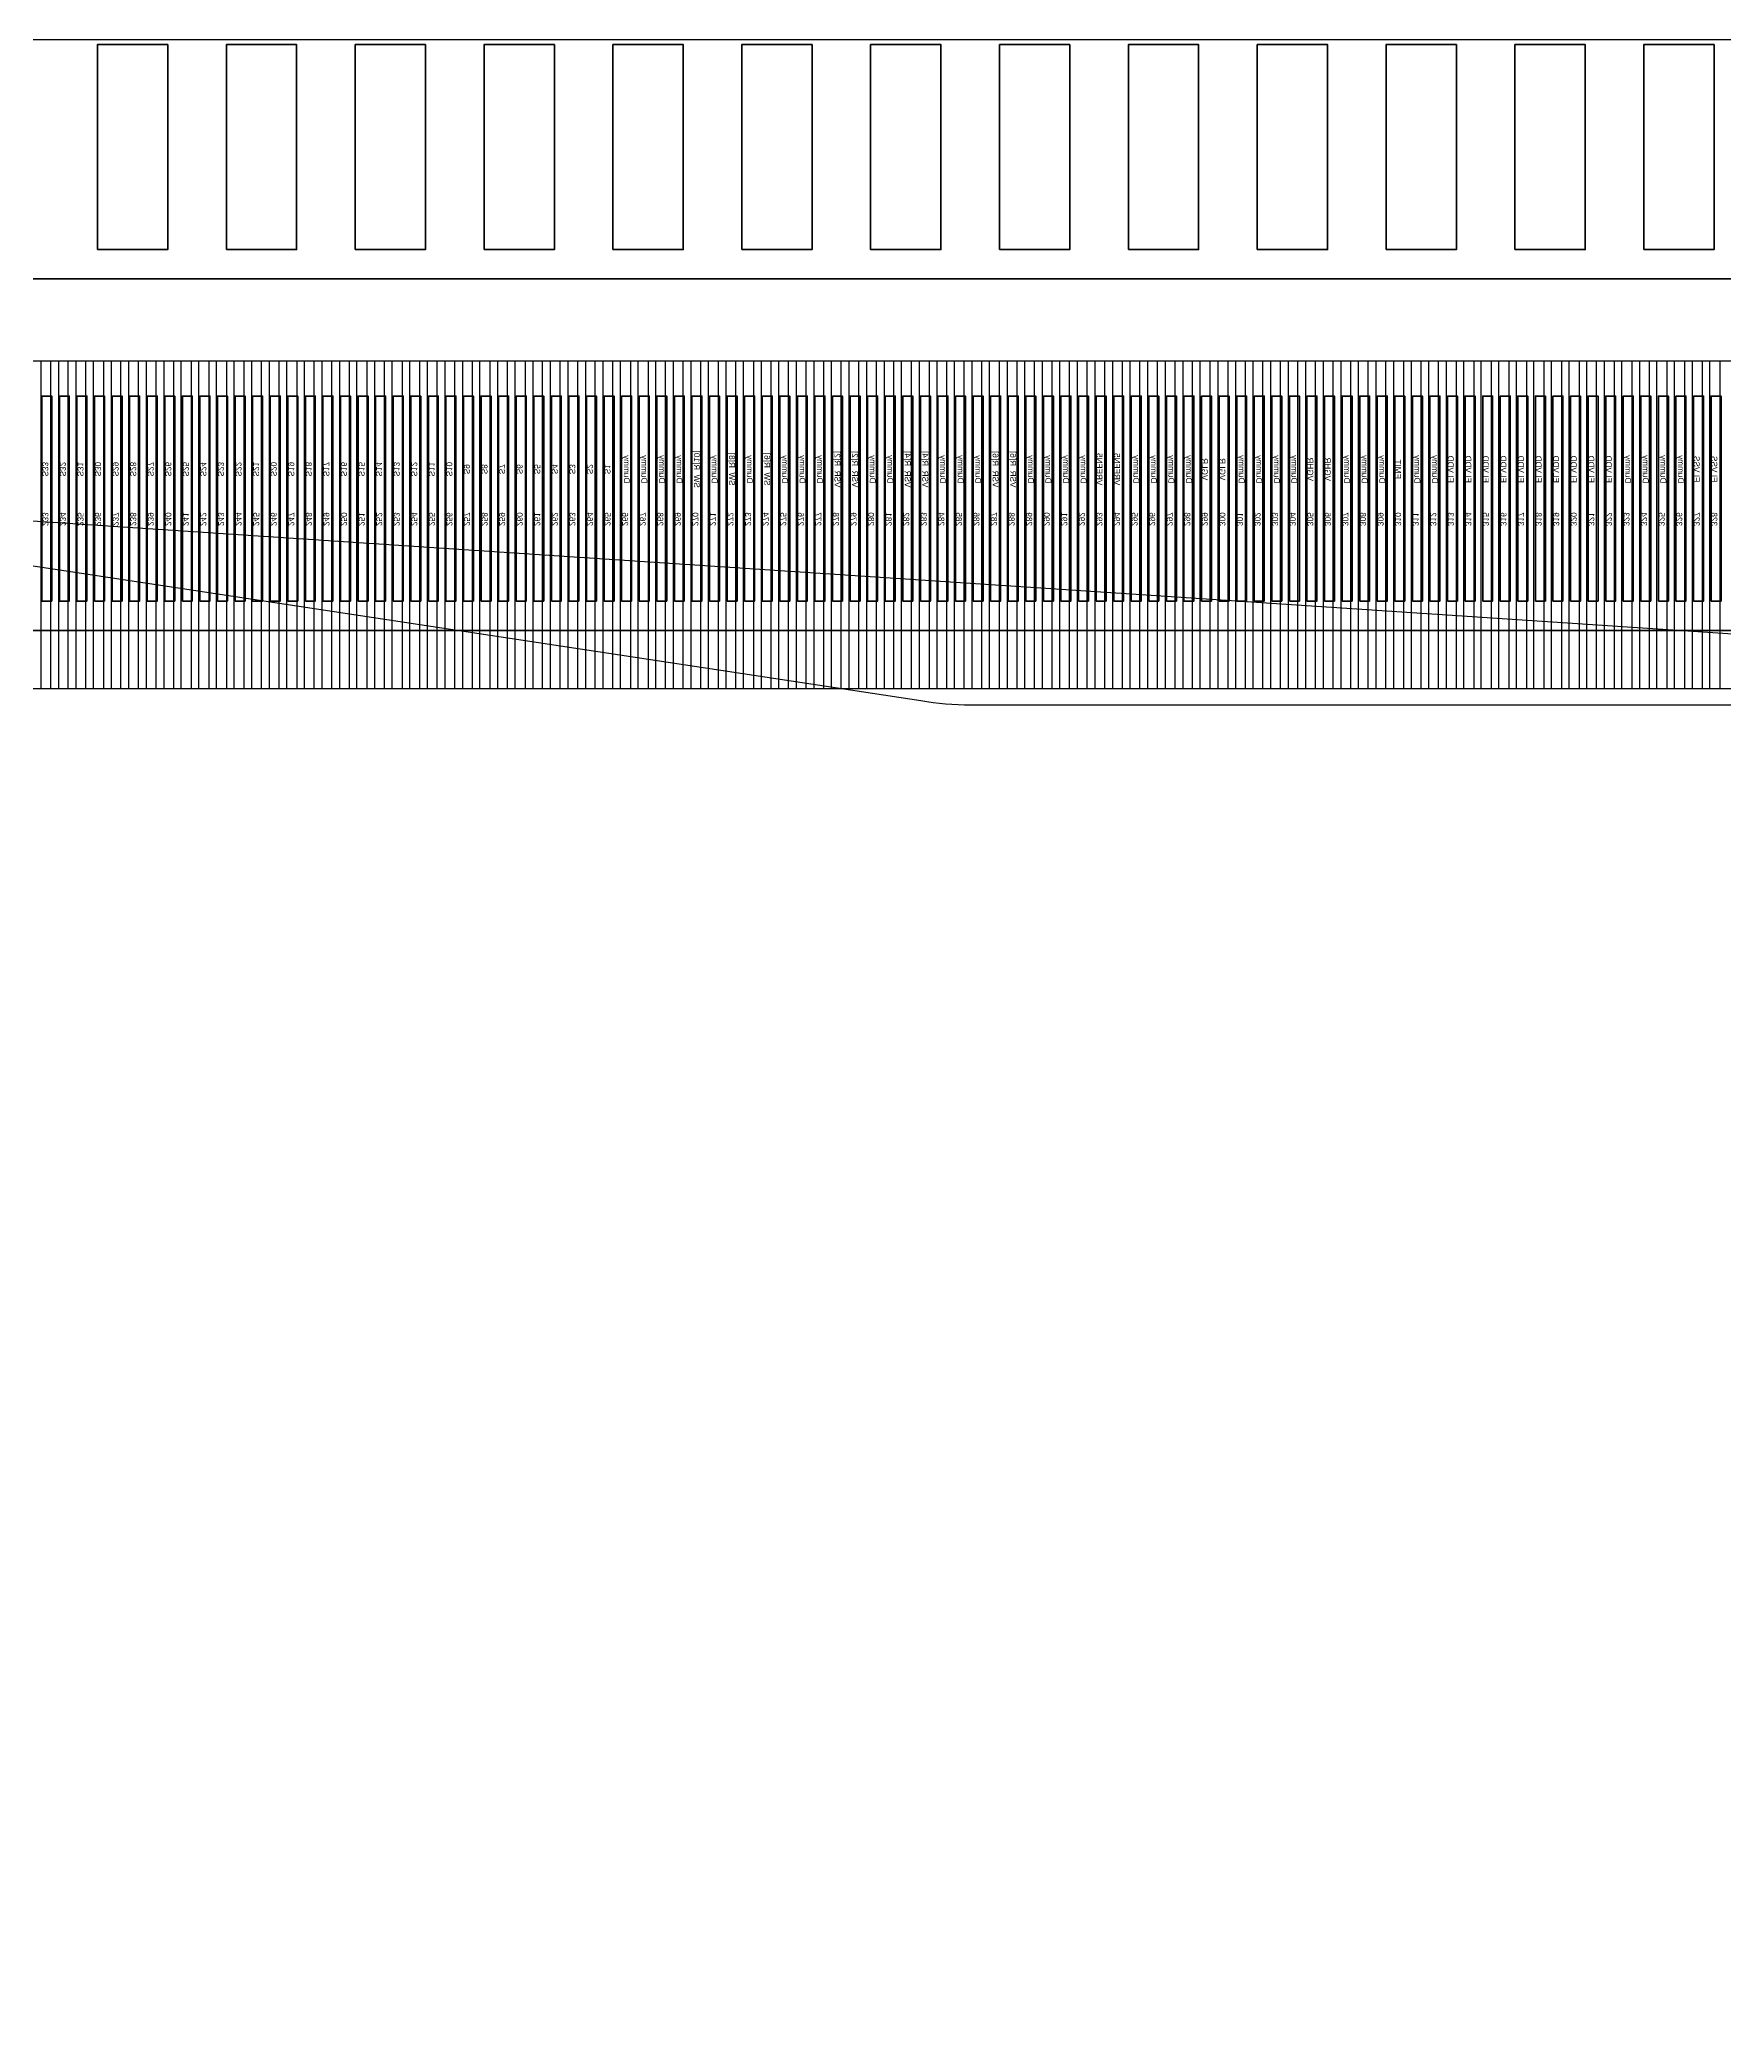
# Model space of a CAD drawing. Header units: millimetres. Extents: x 2678 to 7528, y -1679 to -1155.
# Drawn here: x 3130.408 to 3133.284, y -1285.754 to -1282.353 of the extents above; entities that cross this region are included whole.
import ezdxf
from ezdxf.enums import TextEntityAlignment as Align

# ---------------------------------------------------------------- set-up
doc = ezdxf.new("R2010")
doc.units = ezdxf.units.MM
for name, color, linetype in [('01 Copper', 3, 'Continuous'), ('03 Solder Resist', 6, 'Continuous'), ('06 Cutline', 4, 'Continuous'), ('13 OL no.', 190, 'Continuous'), ('14 OL name', 220, 'Continuous'), ('FPC-TP', 32, 'Continuous')]:
    doc.layers.add(name, color=color, linetype=linetype)
for name, color, linetype, lineweight in [('Dim', 3, 'Continuous', 13), ('FPC.drawing', 30, 'Continuous', 100), ('P_OLED.drawing', 3, 'Continuous', 100)]:
    doc.layers.add(name, color=color, linetype=linetype, lineweight=lineweight)
doc.styles.get("Standard").update_dxf_attribs({"font": 'arial.ttf'})

# ---------------------------------------------------------------- blocks, each defined once
blk = doc.blocks.new('OLED屏体')
at = {"layer": 'FPC.drawing', "color": 7, "linetype": 'Continuous', "lineweight": 100}
for points in [[(5123.4582, 185.0951), (5123.5782, 185.0951), (5123.5782, 185.4451), (5123.4582, 185.4451)], [(5123.6782, 185.0951), (5123.7982, 185.0951), (5123.7982, 185.4451), (5123.6782, 185.4451)], [(5123.8982, 185.0951), (5124.0182, 185.0951), (5124.0182, 185.4451), (5123.8982, 185.4451)], [(5124.1182, 185.0951), (5124.2382, 185.0951), (5124.2382, 185.4451), (5124.1182, 185.4451)], [(5124.3382, 185.0951), (5124.4582, 185.0951), (5124.4582, 185.4451), (5124.3382, 185.4451)], [(5124.5582, 185.0951), (5124.6782, 185.0951), (5124.6782, 185.4451), (5124.5582, 185.4451)], [(5124.7782, 185.0951), (5124.8982, 185.0951), (5124.8982, 185.4451), (5124.7782, 185.4451)], [(5124.9982, 185.0951), (5125.1182, 185.0951), (5125.1182, 185.4451), (5124.9982, 185.4451)], [(5125.2182, 185.0951), (5125.3382, 185.0951), (5125.3382, 185.4451), (5125.2182, 185.4451)], [(5125.4382, 185.0951), (5125.5582, 185.0951), (5125.5582, 185.4451), (5125.4382, 185.4451)], [(5125.6582, 185.0951), (5125.7782, 185.0951), (5125.7782, 185.4451), (5125.6582, 185.4451)], [(5125.8782, 185.0951), (5125.9982, 185.0951), (5125.9982, 185.4451), (5125.8782, 185.4451)], [(5126.0982, 185.0951), (5126.2182, 185.0951), (5126.2182, 185.4451), (5126.0982, 185.4451)]]:
    blk.add_lwpolyline(points, close=True, dxfattribs=at)
at = {"layer": 'FPC.drawing', "color": 30, "linetype": 'Continuous', "lineweight": 100}
for points in [[(5123.3631, 184.4951), (5123.3801, 184.4951), (5123.3801, 184.8451), (5123.3631, 184.8451)], [(5123.3931, 184.4951), (5123.4101, 184.4951), (5123.4101, 184.8451), (5123.3931, 184.8451)], [(5123.4231, 184.4951), (5123.4401, 184.4951), (5123.4401, 184.8451), (5123.4231, 184.8451)], [(5123.4531, 184.4951), (5123.4701, 184.4951), (5123.4701, 184.8451), (5123.4531, 184.8451)], [(5123.4831, 184.4951), (5123.5001, 184.4951), (5123.5001, 184.8451), (5123.4831, 184.8451)], [(5123.5131, 184.4951), (5123.5301, 184.4951), (5123.5301, 184.8451), (5123.5131, 184.8451)], [(5123.5431, 184.4951), (5123.5601, 184.4951), (5123.5601, 184.8451), (5123.5431, 184.8451)], [(5123.5731, 184.4951), (5123.5901, 184.4951), (5123.5901, 184.8451), (5123.5731, 184.8451)], [(5123.6031, 184.4951), (5123.6201, 184.4951), (5123.6201, 184.8451), (5123.6031, 184.8451)], [(5123.6331, 184.4951), (5123.6501, 184.4951), (5123.6501, 184.8451), (5123.6331, 184.8451)], [(5123.6631, 184.4951), (5123.6801, 184.4951), (5123.6801, 184.8451), (5123.6631, 184.8451)], [(5123.6931, 184.4951), (5123.7101, 184.4951), (5123.7101, 184.8451), (5123.6931, 184.8451)], [(5123.7231, 184.4951), (5123.7401, 184.4951), (5123.7401, 184.8451), (5123.7231, 184.8451)], [(5123.7531, 184.4951), (5123.7701, 184.4951), (5123.7701, 184.8451), (5123.7531, 184.8451)], [(5123.7831, 184.4951), (5123.8001, 184.4951), (5123.8001, 184.8451), (5123.7831, 184.8451)], [(5123.8131, 184.4951), (5123.8301, 184.4951), (5123.8301, 184.8451), (5123.8131, 184.8451)], [(5123.8431, 184.4951), (5123.8601, 184.4951), (5123.8601, 184.8451), (5123.8431, 184.8451)], [(5123.8731, 184.4951), (5123.8901, 184.4951), (5123.8901, 184.8451), (5123.8731, 184.8451)], [(5123.9031, 184.4951), (5123.9201, 184.4951), (5123.9201, 184.8451), (5123.9031, 184.8451)], [(5123.9331, 184.4951), (5123.9501, 184.4951), (5123.9501, 184.8451), (5123.9331, 184.8451)], [(5123.9631, 184.4951), (5123.9801, 184.4951), (5123.9801, 184.8451), (5123.9631, 184.8451)], [(5123.9931, 184.4951), (5124.0101, 184.4951), (5124.0101, 184.8451), (5123.9931, 184.8451)], [(5124.0231, 184.4951), (5124.0401, 184.4951), (5124.0401, 184.8451), (5124.0231, 184.8451)], [(5124.0531, 184.4951), (5124.0701, 184.4951), (5124.0701, 184.8451), (5124.0531, 184.8451)], [(5124.0831, 184.4951), (5124.1001, 184.4951), (5124.1001, 184.8451), (5124.0831, 184.8451)], [(5124.1131, 184.4951), (5124.1301, 184.4951), (5124.1301, 184.8451), (5124.1131, 184.8451)], [(5124.1431, 184.4951), (5124.1601, 184.4951), (5124.1601, 184.8451), (5124.1431, 184.8451)], [(5124.1731, 184.4951), (5124.1901, 184.4951), (5124.1901, 184.8451), (5124.1731, 184.8451)], [(5124.2031, 184.4951), (5124.2201, 184.4951), (5124.2201, 184.8451), (5124.2031, 184.8451)], [(5124.2331, 184.4951), (5124.2501, 184.4951), (5124.2501, 184.8451), (5124.2331, 184.8451)], [(5124.2631, 184.4951), (5124.2801, 184.4951), (5124.2801, 184.8451), (5124.2631, 184.8451)], [(5124.2931, 184.4951), (5124.3101, 184.4951), (5124.3101, 184.8451), (5124.2931, 184.8451)], [(5124.3231, 184.4951), (5124.3401, 184.4951), (5124.3401, 184.8451), (5124.3231, 184.8451)], [(5124.3531, 184.4951), (5124.3701, 184.4951), (5124.3701, 184.8451), (5124.3531, 184.8451)], [(5124.3831, 184.4951), (5124.4001, 184.4951), (5124.4001, 184.8451), (5124.3831, 184.8451)], [(5124.4131, 184.4951), (5124.4301, 184.4951), (5124.4301, 184.8451), (5124.4131, 184.8451)], [(5124.4431, 184.4951), (5124.4601, 184.4951), (5124.4601, 184.8451), (5124.4431, 184.8451)], [(5124.4731, 184.4951), (5124.4901, 184.4951), (5124.4901, 184.8451), (5124.4731, 184.8451)], [(5124.5031, 184.4951), (5124.5201, 184.4951), (5124.5201, 184.8451), (5124.5031, 184.8451)], [(5124.5331, 184.4951), (5124.5501, 184.4951), (5124.5501, 184.8451), (5124.5331, 184.8451)], [(5124.5631, 184.4951), (5124.5801, 184.4951), (5124.5801, 184.8451), (5124.5631, 184.8451)], [(5124.5931, 184.4951), (5124.6101, 184.4951), (5124.6101, 184.8451), (5124.5931, 184.8451)], [(5124.6231, 184.4951), (5124.6401, 184.4951), (5124.6401, 184.8451), (5124.6231, 184.8451)], [(5124.6531, 184.4951), (5124.6701, 184.4951), (5124.6701, 184.8451), (5124.6531, 184.8451)], [(5124.6831, 184.4951), (5124.7001, 184.4951), (5124.7001, 184.8451), (5124.6831, 184.8451)], [(5124.7131, 184.4951), (5124.7301, 184.4951), (5124.7301, 184.8451), (5124.7131, 184.8451)], [(5124.7431, 184.4951), (5124.7601, 184.4951), (5124.7601, 184.8451), (5124.7431, 184.8451)], [(5124.7731, 184.4951), (5124.7901, 184.4951), (5124.7901, 184.8451), (5124.7731, 184.8451)], [(5124.8031, 184.4951), (5124.8201, 184.4951), (5124.8201, 184.8451), (5124.8031, 184.8451)], [(5124.8331, 184.4951), (5124.8501, 184.4951), (5124.8501, 184.8451), (5124.8331, 184.8451)], [(5124.8631, 184.4951), (5124.8801, 184.4951), (5124.8801, 184.8451), (5124.8631, 184.8451)], [(5124.8931, 184.4951), (5124.9101, 184.4951), (5124.9101, 184.8451), (5124.8931, 184.8451)], [(5124.9231, 184.4951), (5124.9401, 184.4951), (5124.9401, 184.8451), (5124.9231, 184.8451)], [(5124.9531, 184.4951), (5124.9701, 184.4951), (5124.9701, 184.8451), (5124.9531, 184.8451)], [(5124.9831, 184.4951), (5125.0001, 184.4951), (5125.0001, 184.8451), (5124.9831, 184.8451)], [(5125.0131, 184.4951), (5125.0301, 184.4951), (5125.0301, 184.8451), (5125.0131, 184.8451)], [(5125.0431, 184.4951), (5125.0601, 184.4951), (5125.0601, 184.8451), (5125.0431, 184.8451)], [(5125.0731, 184.4951), (5125.0901, 184.4951), (5125.0901, 184.8451), (5125.0731, 184.8451)], [(5125.1031, 184.4951), (5125.1201, 184.4951), (5125.1201, 184.8451), (5125.1031, 184.8451)], [(5125.1331, 184.4951), (5125.1501, 184.4951), (5125.1501, 184.8451), (5125.1331, 184.8451)], [(5125.1631, 184.4951), (5125.1801, 184.4951), (5125.1801, 184.8451), (5125.1631, 184.8451)], [(5125.1931, 184.4951), (5125.2101, 184.4951), (5125.2101, 184.8451), (5125.1931, 184.8451)], [(5125.2231, 184.4951), (5125.2401, 184.4951), (5125.2401, 184.8451), (5125.2231, 184.8451)], [(5125.2531, 184.4951), (5125.2701, 184.4951), (5125.2701, 184.8451), (5125.2531, 184.8451)], [(5125.2831, 184.4951), (5125.3001, 184.4951), (5125.3001, 184.8451), (5125.2831, 184.8451)], [(5125.3131, 184.4951), (5125.3301, 184.4951), (5125.3301, 184.8451), (5125.3131, 184.8451)], [(5125.3431, 184.4951), (5125.3601, 184.4951), (5125.3601, 184.8451), (5125.3431, 184.8451)], [(5125.3731, 184.4951), (5125.3901, 184.4951), (5125.3901, 184.8451), (5125.3731, 184.8451)], [(5125.4031, 184.4951), (5125.4201, 184.4951), (5125.4201, 184.8451), (5125.4031, 184.8451)], [(5125.4331, 184.4951), (5125.4501, 184.4951), (5125.4501, 184.8451), (5125.4331, 184.8451)], [(5125.4631, 184.4951), (5125.4801, 184.4951), (5125.4801, 184.8451), (5125.4631, 184.8451)], [(5125.4931, 184.4951), (5125.5101, 184.4951), (5125.5101, 184.8451), (5125.4931, 184.8451)], [(5125.5231, 184.4951), (5125.5401, 184.4951), (5125.5401, 184.8451), (5125.5231, 184.8451)], [(5125.5531, 184.4951), (5125.5701, 184.4951), (5125.5701, 184.8451), (5125.5531, 184.8451)], [(5125.5831, 184.4951), (5125.6001, 184.4951), (5125.6001, 184.8451), (5125.5831, 184.8451)], [(5125.6131, 184.4951), (5125.6301, 184.4951), (5125.6301, 184.8451), (5125.6131, 184.8451)], [(5125.6431, 184.4951), (5125.6601, 184.4951), (5125.6601, 184.8451), (5125.6431, 184.8451)], [(5125.6731, 184.4951), (5125.6901, 184.4951), (5125.6901, 184.8451), (5125.6731, 184.8451)], [(5125.7031, 184.4951), (5125.7201, 184.4951), (5125.7201, 184.8451), (5125.7031, 184.8451)], [(5125.7331, 184.4951), (5125.7501, 184.4951), (5125.7501, 184.8451), (5125.7331, 184.8451)], [(5125.7631, 184.4951), (5125.7801, 184.4951), (5125.7801, 184.8451), (5125.7631, 184.8451)], [(5125.7931, 184.4951), (5125.8101, 184.4951), (5125.8101, 184.8451), (5125.7931, 184.8451)], [(5125.8231, 184.4951), (5125.8401, 184.4951), (5125.8401, 184.8451), (5125.8231, 184.8451)], [(5125.8531, 184.4951), (5125.8701, 184.4951), (5125.8701, 184.8451), (5125.8531, 184.8451)], [(5125.8831, 184.4951), (5125.9001, 184.4951), (5125.9001, 184.8451), (5125.8831, 184.8451)], [(5125.9131, 184.4951), (5125.9301, 184.4951), (5125.9301, 184.8451), (5125.9131, 184.8451)], [(5125.9431, 184.4951), (5125.9601, 184.4951), (5125.9601, 184.8451), (5125.9431, 184.8451)], [(5125.9731, 184.4951), (5125.9901, 184.4951), (5125.9901, 184.8451), (5125.9731, 184.8451)], [(5126.0031, 184.4951), (5126.0201, 184.4951), (5126.0201, 184.8451), (5126.0031, 184.8451)], [(5126.0331, 184.4951), (5126.0501, 184.4951), (5126.0501, 184.8451), (5126.0331, 184.8451)], [(5126.0631, 184.4951), (5126.0801, 184.4951), (5126.0801, 184.8451), (5126.0631, 184.8451)], [(5126.0931, 184.4951), (5126.1101, 184.4951), (5126.1101, 184.8451), (5126.0931, 184.8451)], [(5126.1231, 184.4951), (5126.1401, 184.4951), (5126.1401, 184.8451), (5126.1231, 184.8451)], [(5126.1531, 184.4951), (5126.1701, 184.4951), (5126.1701, 184.8451), (5126.1531, 184.8451)], [(5126.1831, 184.4951), (5126.2001, 184.4951), (5126.2001, 184.8451), (5126.1831, 184.8451)], [(5126.2131, 184.4951), (5126.2301, 184.4951), (5126.2301, 184.8451), (5126.2131, 184.8451)]]:
    blk.add_lwpolyline(points, close=True, dxfattribs=at)
at = {"layer": 'P_OLED.drawing', "color": 3, "linetype": 'Continuous', "lineweight": 100}
for p, q in [((5134.5691, 185.0451), (5108.5142, 185.0451)), ((5110.3796, 184.4451), (5132.7036, 184.4451))]:
    blk.add_line(p, q, dxfattribs=at)
blk = doc.blocks.new('WQT3T')
at = {"layer": '01 Copper'}
for points in [[(3327.8727, -678.5269), (3327.8727, -679.0869)], [(3327.8897, -679.0869), (3327.8897, -678.5269)], [(3327.9027, -678.5269), (3327.9027, -679.0869)], [(3327.9197, -678.5269), (3327.9197, -679.0869)], [(3327.9327, -678.5269), (3327.9327, -679.0869)], [(3327.9497, -679.0869), (3327.9497, -678.5269)], [(3327.9627, -678.5269), (3327.9627, -679.0869)], [(3327.9797, -679.0869), (3327.9797, -678.5269)], [(3327.9927, -679.0869), (3327.9927, -678.5269)], [(3328.0097, -678.5269), (3328.0097, -679.0869)], [(3328.0227, -678.5269), (3328.0227, -679.0869)], [(3328.0397, -679.0869), (3328.0397, -678.5269)], [(3328.0527, -678.5269), (3328.0527, -679.0869)], [(3328.0697, -678.5269), (3328.0697, -679.0869)], [(3328.0827, -679.0869), (3328.0827, -678.5269)], [(3328.0997, -679.0869), (3328.0997, -678.5269)], [(3328.1127, -678.5269), (3328.1127, -679.0869)], [(3328.1297, -679.0869), (3328.1297, -678.5269)], [(3328.1427, -678.5269), (3328.1427, -679.0869)], [(3328.1597, -679.0869), (3328.1597, -678.5269)], [(3328.1727, -678.5269), (3328.1727, -679.0869)], [(3328.1897, -679.0869), (3328.1897, -678.5269)], [(3328.2027, -678.5269), (3328.2027, -679.0869)], [(3328.2197, -679.0869), (3328.2197, -678.5269)], [(3328.2327, -678.5269), (3328.2327, -679.0869)], [(3328.2497, -679.0869), (3328.2497, -678.5269)], [(3328.2627, -678.5269), (3328.2627, -679.0869)], [(3328.2797, -679.0869), (3328.2797, -678.5269)], [(3328.2926, -678.5269), (3328.2926, -679.0869)], [(3328.3096, -679.0869), (3328.3096, -678.5269)], [(3328.3226, -678.5269), (3328.3226, -679.0869)], [(3328.3396, -678.5269), (3328.3396, -679.0869)], [(3328.3526, -679.0869), (3328.3526, -678.5269)], [(3328.3696, -678.5269), (3328.3696, -679.0869)], [(3328.3826, -679.0869), (3328.3826, -678.5269)], [(3328.3996, -678.5269), (3328.3996, -679.0869)], [(3328.4126, -678.5269), (3328.4126, -679.0869)], [(3328.4296, -678.5269), (3328.4296, -679.0869)], [(3328.4426, -679.0869), (3328.4426, -678.5269)], [(3328.4596, -678.5269), (3328.4596, -679.0869)], [(3328.4726, -679.0869), (3328.4726, -678.5269)], [(3328.4896, -678.5269), (3328.4896, -679.0869)], [(3328.5026, -679.0869), (3328.5026, -678.5269)], [(3328.5196, -678.5269), (3328.5196, -679.0869)], [(3328.5326, -679.0869), (3328.5326, -678.5269)], [(3328.5496, -678.5269), (3328.5496, -679.0869)], [(3328.5626, -679.0869), (3328.5626, -678.5269)], [(3328.5796, -678.5269), (3328.5796, -679.0869)], [(3328.5926, -679.0869), (3328.5926, -678.5269)], [(3328.6096, -678.5269), (3328.6096, -679.0869)], [(3328.6226, -679.0869), (3328.6226, -678.5269)], [(3328.6396, -678.5269), (3328.6396, -679.0869)], [(3328.6526, -679.0869), (3328.6526, -678.5269)], [(3328.6696, -678.5269), (3328.6696, -679.0869)], [(3328.6825, -679.0869), (3328.6825, -678.5269)], [(3328.6995, -678.5269), (3328.6995, -679.0869)], [(3328.7125, -678.5269), (3328.7125, -679.0869)], [(3328.7295, -678.5269), (3328.7295, -679.0869)], [(3328.7425, -679.0869), (3328.7425, -678.5269)], [(3328.7595, -679.0869), (3328.7595, -678.5269)], [(3328.7725, -679.0869), (3328.7725, -678.5269)], [(3328.7895, -678.5269), (3328.7895, -679.0869)], [(3328.8025, -679.0869), (3328.8025, -678.5269)], [(3328.8195, -678.5269), (3328.8195, -679.0869)], [(3328.8325, -679.0869), (3328.8325, -678.5269)], [(3328.8495, -678.5269), (3328.8495, -679.0869)], [(3328.8625, -679.0869), (3328.8625, -678.5269)], [(3328.8795, -678.5269), (3328.8795, -679.0869)], [(3328.8925, -679.0869), (3328.8925, -678.5269)], [(3328.9095, -678.5269), (3328.9095, -679.0869)], [(3328.9225, -679.0869), (3328.9225, -678.5269)], [(3328.9395, -678.5269), (3328.9395, -679.0869)], [(3328.9525, -679.0869), (3328.9525, -678.5269)], [(3328.9695, -678.5269), (3328.9695, -679.0869)], [(3328.9825, -679.0869), (3328.9825, -678.5269)], [(3328.9995, -678.5269), (3328.9995, -679.0869)], [(3329.0125, -679.0869), (3329.0125, -678.5269)], [(3329.0295, -678.5269), (3329.0295, -679.0869)], [(3329.0425, -679.0869), (3329.0425, -678.5269)], [(3329.0595, -678.5269), (3329.0595, -679.0869)], [(3329.0724, -678.5269), (3329.0724, -679.0869)], [(3329.0894, -678.5269), (3329.0894, -679.0869)], [(3329.1024, -679.0869), (3329.1024, -678.5269)], [(3329.1194, -679.0869), (3329.1194, -678.5269)], [(3329.1324, -679.0869), (3329.1324, -678.5269)], [(3329.1494, -678.5269), (3329.1494, -679.0869)], [(3329.1624, -679.0869), (3329.1624, -678.5269)], [(3329.1794, -678.5269), (3329.1794, -679.0869)], [(3329.1924, -679.0869), (3329.1924, -678.5269)], [(3329.2094, -678.5269), (3329.2094, -679.0869)], [(3329.2224, -678.5269), (3329.2224, -679.0869)], [(3329.2394, -678.5269), (3329.2394, -679.0869)], [(3329.2524, -679.0869), (3329.2524, -678.5269)], [(3329.2694, -679.0869), (3329.2694, -678.5269)], [(3329.2824, -679.0869), (3329.2824, -678.5269)], [(3329.2994, -678.5269), (3329.2994, -679.0869)], [(3329.3124, -679.0869), (3329.3124, -678.5269)], [(3329.3294, -678.5269), (3329.3294, -679.0869)], [(3329.3424, -679.0869), (3329.3424, -678.5269)], [(3329.3594, -678.5269), (3329.3594, -679.0869)], [(3329.3724, -679.0869), (3329.3724, -678.5269)], [(3329.3894, -678.5269), (3329.3894, -679.0869)], [(3329.4024, -679.0869), (3329.4024, -678.5269)], [(3329.4194, -678.5269), (3329.4194, -679.0869)], [(3329.4324, -679.0869), (3329.4324, -678.5269)], [(3329.4494, -678.5269), (3329.4494, -679.0869)], [(3329.4624, -679.0869), (3329.4624, -678.5269)], [(3329.4794, -678.5269), (3329.4794, -679.0869)], [(3329.4923, -679.0869), (3329.4923, -678.5269)], [(3329.5093, -678.5269), (3329.5093, -679.0869)], [(3329.5223, -678.5269), (3329.5223, -679.0869)], [(3329.5393, -679.0869), (3329.5393, -678.5269)], [(3329.5523, -679.0869), (3329.5523, -678.5269)], [(3329.5693, -678.5269), (3329.5693, -679.0869)], [(3329.5823, -678.5269), (3329.5823, -679.0869)], [(3329.5993, -679.0869), (3329.5993, -678.5269)], [(3329.6123, -679.0869), (3329.6123, -678.5269)], [(3329.6293, -678.5269), (3329.6293, -679.0869)], [(3329.6423, -679.0869), (3329.6423, -678.5269)], [(3329.6593, -678.5269), (3329.6593, -679.0869)], [(3329.6723, -679.0869), (3329.6723, -678.5269)], [(3329.6893, -678.5269), (3329.6893, -679.0869)], [(3329.7023, -678.5269), (3329.7023, -679.0869)], [(3329.7193, -679.0869), (3329.7193, -678.5269)], [(3329.7323, -678.5269), (3329.7323, -679.0869)], [(3329.7493, -679.0869), (3329.7493, -678.5269)], [(3329.7623, -679.0869), (3329.7623, -678.5269)], [(3329.7793, -678.5269), (3329.7793, -679.0869)], [(3329.7923, -679.0869), (3329.7923, -678.5269)], [(3329.8093, -678.5269), (3329.8093, -679.0869)], [(3329.8223, -679.0869), (3329.8223, -678.5269)], [(3329.8393, -678.5269), (3329.8393, -679.0869)], [(3329.8523, -679.0869), (3329.8523, -678.5269)], [(3329.8693, -678.5269), (3329.8693, -679.0869)], [(3329.8822, -679.0869), (3329.8822, -678.5269)], [(3329.8992, -678.5269), (3329.8992, -679.0869)], [(3329.9122, -678.5269), (3329.9122, -679.0869)], [(3329.9292, -679.0869), (3329.9292, -678.5269)], [(3329.9422, -679.0869), (3329.9422, -678.5269)], [(3329.9592, -678.5269), (3329.9592, -679.0869)], [(3329.9722, -678.5269), (3329.9722, -679.0869)], [(3329.9892, -679.0869), (3329.9892, -678.5269)], [(3330.0022, -679.0869), (3330.0022, -678.5269)], [(3330.0192, -678.5269), (3330.0192, -679.0869)], [(3330.0322, -679.0869), (3330.0322, -678.5269)], [(3330.0492, -678.5269), (3330.0492, -679.0869)], [(3330.0622, -679.0869), (3330.0622, -678.5269)], [(3330.0792, -678.5269), (3330.0792, -679.0869)], [(3330.0922, -678.5269), (3330.0922, -679.0869)], [(3330.1092, -679.0869), (3330.1092, -678.5269)], [(3330.1222, -678.5269), (3330.1222, -679.0869)], [(3330.1392, -679.0869), (3330.1392, -678.5269)], [(3330.1522, -679.0869), (3330.1522, -678.5269)], [(3330.1692, -678.5269), (3330.1692, -679.0869)], [(3330.1822, -678.5269), (3330.1822, -679.0869)], [(3330.1992, -679.0869), (3330.1992, -678.5269)], [(3330.2122, -679.0869), (3330.2122, -678.5269)], [(3330.2292, -678.5269), (3330.2292, -679.0869)], [(3330.2422, -679.0869), (3330.2422, -678.5269)], [(3330.2592, -678.5269), (3330.2592, -679.0869)], [(3330.2721, -679.0869), (3330.2721, -678.5269)], [(3330.2891, -678.5269), (3330.2891, -679.0869)], [(3330.3021, -678.5269), (3330.3021, -679.0869)], [(3330.3191, -679.0869), (3330.3191, -678.5269)], [(3330.3321, -679.0869), (3330.3321, -678.5269)], [(3330.3491, -678.5269), (3330.3491, -679.0869)], [(3330.3621, -679.0869), (3330.3621, -678.5269)], [(3330.3791, -678.5269), (3330.3791, -679.0869)], [(3330.3921, -678.5269), (3330.3921, -679.0869)], [(3330.4091, -679.0869), (3330.4091, -678.5269)], [(3330.4221, -678.5269), (3330.4221, -679.0869)], [(3330.4391, -679.0869), (3330.4391, -678.5269)], [(3330.4521, -678.5269), (3330.4521, -679.0869)], [(3330.4691, -679.0869), (3330.4691, -678.5269)], [(3330.4821, -678.5269), (3330.4821, -679.0869)], [(3330.4991, -679.0869), (3330.4991, -678.5269)], [(3330.5121, -679.0869), (3330.5121, -678.5269)], [(3330.5291, -678.5269), (3330.5291, -679.0869)], [(3330.5421, -679.0869), (3330.5421, -678.5269)], [(3330.5591, -678.5269), (3330.5591, -679.0869)], [(3330.5721, -679.0869), (3330.5721, -678.5269)], [(3330.5891, -678.5269), (3330.5891, -679.0869)], [(3330.6021, -679.0869), (3330.6021, -678.5269)], [(3330.6191, -678.5269), (3330.6191, -679.0869)], [(3330.6321, -678.5269), (3330.6321, -679.0869)], [(3330.6491, -679.0869), (3330.6491, -678.5269)], [(3330.6621, -679.0869), (3330.6621, -678.5269)], [(3330.6791, -678.5269), (3330.6791, -679.0869)], [(3330.692, -679.0869), (3330.692, -678.5269)], [(3330.709, -678.5269), (3330.709, -679.0869)], [(3330.722, -679.0869), (3330.722, -678.5269)], [(3330.739, -678.5269), (3330.739, -679.0869)]]:
    blk.add_lwpolyline(points, dxfattribs=at)
at = {"layer": '03 Solder Resist'}
blk.add_lwpolyline([(3337.8701, -681.4615, 0.081869), (3337.8886, -681.5738), (3338.1495, -682.3437, -0.081869), (3338.1601, -682.4079), (3338.1601, -685.2564, 0.177691), (3338.2432, -685.4828), (3338.6126, -685.9184, -0.177691), (3338.6601, -686.0477), (3338.6601, -686.5193), (3326.4601, -686.5193), (3326.4601, -686.0477, -0.177691), (3326.5076, -685.9184), (3326.877, -685.4828, 0.177691), (3326.9601, -685.2564), (3326.9601, -682.4079, -0.081869), (3326.9707, -682.3437), (3327.2316, -681.5738, 0.081869), (3327.2501, -681.4615), (3327.2501, -679.0869), (3337.8701, -679.0869)], format="xyb", close=True, dxfattribs=at)
at = {"layer": '06 Cutline', "linetype": 'Continuous'}
blk.add_lwpolyline([(3326.5101, -688.1193), (3338.6101, -688.1193, 0.414214), (3338.8101, -687.9193), (3338.8101, -685.9927, 0.177691), (3338.7626, -685.8633), (3338.3576, -685.3858, -0.177691), (3338.3101, -685.2564), (3338.3101, -682.3831, 0.081869), (3338.2995, -682.3189), (3338.0307, -681.5257, -0.081869), (3338.0201, -681.4615), (3338.0201, -679.2188, -0.155127), (3338.0568, -679.1033), (3338.1619, -678.9547, 0.155127), (3338.1986, -678.8392), (3338.1986, -678.6269, 0.414214), (3338.0986, -678.5269), (3327.0216, -678.5269, 0.414214)], format="xyb", dxfattribs=at)
at = {"layer": '13 OL no.'}
for s, p in [('328', (3327.8868, -678.7971)), ('327', (3327.9168, -678.7971)), ('326', (3327.9467, -678.7971)), ('325', (3327.9767, -678.7971)), ('324', (3328.0067, -678.7971)), ('323', (3328.0367, -678.7971)), ('322', (3328.0667, -678.7971)), ('321', (3328.0967, -678.7971)), ('320', (3328.1267, -678.7971)), ('319', (3328.1567, -678.7971)), ('318', (3328.1867, -678.7971)), ('317', (3328.2167, -678.7971)), ('316', (3328.2467, -678.7971)), ('315', (3328.2767, -678.7971)), ('314', (3328.3067, -678.7971)), ('313', (3328.3366, -678.7971)), ('312', (3328.3666, -678.7971)), ('311', (3328.3966, -678.7971)), ('310', (3328.4266, -678.7971)), ('309', (3328.4566, -678.7971)), ('308', (3328.4866, -678.7971)), ('307', (3328.5166, -678.7971)), ('306', (3328.5466, -678.7971)), ('305', (3328.5766, -678.7971)), ('304', (3328.6066, -678.7971)), ('303', (3328.6366, -678.7971)), ('302', (3328.6666, -678.7971)), ('301', (3328.6966, -678.7971)), ('300', (3328.7266, -678.7971)), ('299', (3328.7566, -678.7971)), ('298', (3328.7865, -678.7971)), ('297', (3328.8165, -678.7971)), ('296', (3328.8465, -678.7971)), ('295', (3328.8765, -678.7971)), ('294', (3328.9065, -678.7971)), ('293', (3328.9365, -678.7971)), ('292', (3328.9665, -678.7971)), ('291', (3328.9965, -678.7971)), ('290', (3329.0265, -678.7971)), ('289', (3329.0565, -678.7971)), ('288', (3329.0865, -678.7971)), ('287', (3329.1165, -678.7971)), ('286', (3329.1465, -678.7971)), ('285', (3329.1764, -678.7971)), ('284', (3329.2064, -678.7971)), ('283', (3329.2364, -678.7971)), ('282', (3329.2664, -678.7971)), ('281', (3329.2964, -678.7971)), ('280', (3329.3264, -678.7971)), ('279', (3329.3564, -678.7971)), ('278', (3329.3864, -678.7971)), ('277', (3329.4166, -678.7971)), ('276', (3329.4464, -678.7971)), ('275', (3329.4764, -678.7971)), ('274', (3329.5065, -678.7971)), ('273', (3329.5363, -678.7971)), ('272', (3329.5665, -678.7971)), ('271', (3329.5965, -678.7971)), ('270', (3329.6263, -678.7971)), ('269', (3329.6563, -678.7971)), ('268', (3329.6863, -678.7971)), ('267', (3329.7163, -678.7971)), ('266', (3329.7463, -678.7971)), ('265', (3329.7763, -678.7971)), ('264', (3329.8063, -678.7971)), ('263', (3329.8363, -678.7971)), ('262', (3329.8663, -678.7971)), ('261', (3329.8963, -678.7971)), ('260', (3329.9263, -678.7971)), ('259', (3329.9563, -678.7971)), ('258', (3329.9862, -678.7971)), ('257', (3330.0162, -678.7971)), ('256', (3330.0462, -678.7971)), ('255', (3330.0762, -678.7971)), ('254', (3330.1062, -678.7971)), ('253', (3330.1362, -678.7971)), ('252', (3330.1662, -678.7971)), ('251', (3330.1962, -678.7971)), ('250', (3330.2262, -678.7971)), ('249', (3330.2562, -678.7971)), ('248', (3330.2862, -678.7971)), ('247', (3330.3163, -678.7971)), ('246', (3330.3462, -678.7971)), ('245', (3330.3761, -678.7971)), ('244', (3330.4063, -678.7971)), ('243', (3330.4361, -678.7971)), ('242', (3330.4663, -678.7971)), ('241', (3330.4963, -678.7971)), ('240', (3330.5261, -678.7971)), ('239', (3330.5561, -678.7971)), ('238', (3330.5861, -678.7971)), ('237', (3330.6161, -678.7971)), ('236', (3330.6461, -678.7971)), ('235', (3330.6761, -678.7971)), ('234', (3330.7061, -678.7971)), ('233', (3330.736, -678.7971))]:
    blk.add_text(s, height=0.01, rotation=90, dxfattribs=at).set_placement(p, align=Align.CENTER)
at = {"layer": '14 OL name'}
for s, p in [('Dummy', (3327.9439, -678.7118)), ('Dummy', (3327.9739, -678.7118)), ('Dummy', (3328.0039, -678.7118)), ('Dummy', (3328.0339, -678.7118)), ('ELVDD', (3328.0669, -678.7118)), ('ELVDD', (3328.0968, -678.7118)), ('ELVDD', (3328.1268, -678.7118)), ('ELVDD', (3328.1568, -678.7118)), ('ELVDD', (3328.1868, -678.7118)), ('ELVDD', (3328.2168, -678.7118)), ('ELVDD', (3328.2468, -678.7118)), ('ELVDD', (3328.2768, -678.7118)), ('ELVDD', (3328.3068, -678.7118)), ('ELVDD', (3328.3368, -678.7118)), ('Dummy', (3328.3638, -678.7118)), ('Dummy', (3328.3938, -678.7118)), ('Dummy', (3328.4538, -678.7118)), ('Dummy', (3328.4838, -678.7118)), ('Dummy', (3328.5138, -678.7118)), ('Dummy', (3328.6038, -678.7118)), ('Dummy', (3328.6338, -678.7118)), ('Dummy', (3328.6638, -678.7118)), ('Dummy', (3328.6938, -678.7118)), ('Dummy', (3328.7837, -678.7118)), ('Dummy', (3328.8137, -678.7118)), ('Dummy', (3328.8437, -678.7118)), ('Dummy', (3328.8737, -678.7118)), ('VREFN5', (3328.9065, -678.7118)), ('VREFN5', (3328.9365, -678.7118)), ('Dummy', (3328.9637, -678.7118)), ('Dummy', (3328.9937, -678.7118)), ('Dummy', (3329.0237, -678.7118)), ('Dummy', (3329.0537, -678.7118)), ('VSR_R[6]', (3329.084, -678.7118)), ('VSR_R[6]', (3329.114, -678.7118)), ('Dummy', (3329.1436, -678.7118)), ('Dummy', (3329.1736, -678.7118)), ('Dummy', (3329.2036, -678.7118)), ('VSR_R[4]', (3329.234, -678.7118)), ('VSR_R[4]', (3329.2639, -678.7118)), ('Dummy', (3329.2936, -678.7118)), ('Dummy', (3329.3236, -678.7118)), ('VSR_R[2]', (3329.3539, -678.7118)), ('VSR_R[2]', (3329.3839, -678.7118)), ('Dummy', (3329.4136, -678.7118)), ('Dummy', (3329.4436, -678.7118)), ('Dummy', (3329.4736, -678.7118)), ('SW_R[6]', (3329.5039, -678.7118)), ('Dummy', (3329.5335, -678.7118)), ('SW_R[8]', (3329.5639, -678.7118)), ('Dummy', (3329.5935, -678.7118)), ('SW_R[10]', (3329.6239, -678.7118)), ('Dummy', (3329.6535, -678.7118)), ('Dummy', (3329.6835, -678.7118)), ('Dummy', (3329.7135, -678.7118)), ('Dummy', (3329.7435, -678.7118)), ('ELVSS', (3327.8869, -678.7118)), ('ELVSS', (3327.9169, -678.7118)), ('EMIT', (3328.4268, -678.7118)), ('VGHR', (3328.5467, -678.7118)), ('VGHR', (3328.5767, -678.7118)), ('VGLR', (3328.7267, -678.7118)), ('VGLR', (3328.7567, -678.7118)), ('S1', (3329.7764, -678.7118)), ('S2', (3329.8064, -678.7118)), ('S3', (3329.8364, -678.7118)), ('S4', (3329.8664, -678.7118)), ('S5', (3329.8964, -678.7118)), ('S6', (3329.9264, -678.7118)), ('S7', (3329.9564, -678.7118)), ('S8', (3329.9864, -678.7118)), ('S9', (3330.0164, -678.7118)), ('S10', (3330.0464, -678.7118)), ('S11', (3330.0763, -678.7118)), ('S12', (3330.1063, -678.7118)), ('S13', (3330.1363, -678.7118)), ('S14', (3330.1663, -678.7118)), ('S15', (3330.1963, -678.7118)), ('S16', (3330.2263, -678.7118)), ('S17', (3330.2563, -678.7118)), ('S18', (3330.2863, -678.7118)), ('S19', (3330.3163, -678.7118)), ('S20', (3330.3463, -678.7118)), ('S21', (3330.3763, -678.7118)), ('S22', (3330.4063, -678.7118)), ('S23', (3330.4363, -678.7118)), ('S24', (3330.4663, -678.7118)), ('S25', (3330.4962, -678.7118)), ('S26', (3330.5262, -678.7118)), ('S27', (3330.5562, -678.7118)), ('S28', (3330.5862, -678.7118)), ('S29', (3330.6162, -678.7118)), ('S30', (3330.6462, -678.7118)), ('S31', (3330.6762, -678.7118)), ('S32', (3330.7062, -678.7118)), ('S33', (3330.7362, -678.7118))]:
    blk.add_text(s, height=0.01, rotation=90, dxfattribs=at).set_placement(p, align=Align.CENTER)

msp = doc.modelspace()

# ---------------------------------------------------------------- linework, layer by layer
at = {"layer": 'FPC-TP', "color": 60}
msp.add_lwpolyline([(3140.296, -1282.353), (3128.5375, -1282.353), (3128.5375, -1282.7109, 0.364941), (3128.7865, -1283.0066), (3131.912, -1283.4807, 0.042803), (3131.9972, -1283.488), (3133.812, -1283.488, -0.198902)], format="xyb", dxfattribs=at)
at = {"layer": 'FPC-TP'}
msp.add_lwpolyline([(3139.223, -1282.353), (3129.6105, -1282.353), (3129.6105, -1282.9349, 0.380745), (3129.7874, -1283.1335), (3133.9749, -1283.4117, -0.115047)], format="xyb", dxfattribs=at)

# ---------------------------------------------------------------- block references
at = {"layer": 'Dim', "color": 42}
msp.add_blockref('OLED屏体', (-1992.9517, -1467.8061), dxfattribs=at)
at = {"layer": 'Dim', "color": 42, "xscale": -1}
msp.add_blockref('WQT3T', (6461.1487, -604.3741), dxfattribs=at)

doc.saveas('drawing.dxf')
